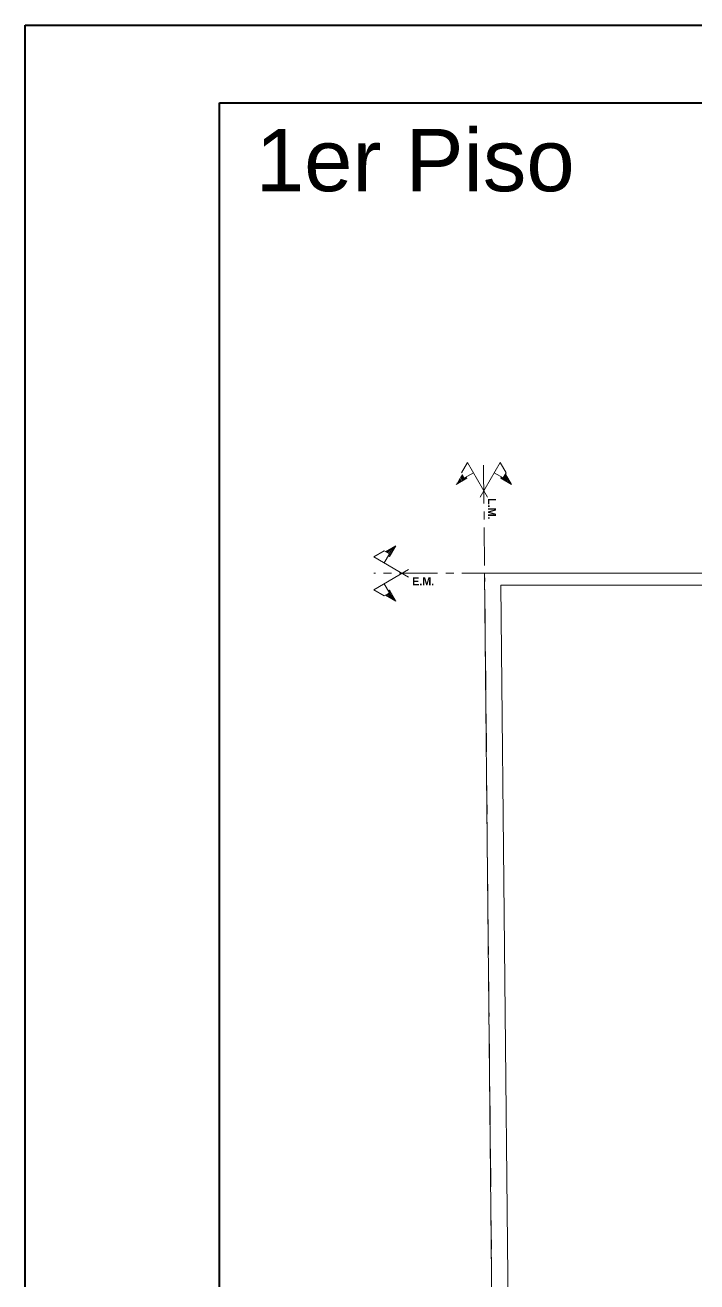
# Model space of a CAD drawing. Header units: millimetres. Extents: x 5985 to 6342, y 1020 to 1088.
# Drawn here: x 6139.04 to 6147.43, y 1068.68 to 1084.38 of the extents above; entities that cross this region are included whole.
import ezdxf

# ---------------------------------------------------------------- set-up
doc = ezdxf.new("R2010")
doc.units = ezdxf.units.MM
doc.linetypes.add('CENTER', pattern=[50.8, 31.75, -6.35, 6.35, -6.35])
for name, color, linetype, lineweight in [('02_CIVIL_EXIST', 18, 'Continuous', 30), ('07_CIVIL VISTAS MEDIA', 251, 'Continuous', 5), ('10_CIVIL EJES', 230, 'CENTER', 15), ('12_TEXTOS', 150, 'Continuous', 40)]:
    doc.layers.add(name, color=color, linetype=linetype, lineweight=lineweight)
doc.styles.add('JDS1', font='GOTHICB.TTF')
doc.styles.add('Swis721 BT', font='swiss.ttf')

msp = doc.modelspace()

# ---------------------------------------------------------------- hatches: boundary and pattern name
at = {"layer": '07_CIVIL VISTAS MEDIA', "linetype": 'ByBlock', "lineweight": 9}
h = msp.add_hatch(dxfattribs=at)
h.set_pattern_fill('LINE', color=256, scale=0.09375, angle=420, style=0)
h.set_pattern_definition([(120, (6168.92568, 1497.750806), (0.0101487352, 0.005859375), [])])
h.paths.add_polyline_path([(6144.498, 1078.775), (6144.526, 1078.726), (6144.548, 1078.738), (6144.557, 1078.722), (6144.423, 1078.644)])
h = msp.add_hatch(dxfattribs=at)
h.set_pattern_fill('LINE', color=256, scale=0.09375, angle=420, style=0)
h.set_pattern_definition([(60, (6095.232261, 1497.750806), (-0.0101487352, 0.005859375), [])])
h.paths.add_polyline_path([(6145.114, 1078.644), (6144.979, 1078.722), (6144.989, 1078.738), (6145.01, 1078.726), (6145.039, 1078.775)])
h = msp.add_hatch(dxfattribs=at)
h.set_pattern_fill('LINE', color=256, scale=0.09375, angle=510, style=0)
h.set_pattern_definition([(210, (5722.662486, 1099.792124), (-0.005859375, 0.0101487352), [])])
h.paths.add_polyline_path([(6143.539, 1077.805), (6143.587, 1077.777), (6143.575, 1077.755), (6143.591, 1077.746), (6143.669, 1077.88)])
h = msp.add_hatch(dxfattribs=at)
h.set_pattern_fill('LINE', color=256, scale=0.09375, angle=510, style=0)
h.set_pattern_definition([(150, (5722.662486, 1026.098705), (-0.005859375, -0.0101487352), [])])
h.paths.add_polyline_path([(6143.669, 1077.189), (6143.591, 1077.324), (6143.575, 1077.314), (6143.587, 1077.293), (6143.539, 1077.264)])

# ---------------------------------------------------------------- linework, layer by layer
at = {"layer": '02_CIVIL_EXIST', "lineweight": 40}
for points in [[(6139.037, 1084.382), (6179.861, 1084.382), (6179.861, 1055.514), (6139.037, 1055.514)], [(6141.467, 1083.41), (6178.889, 1083.41), (6178.889, 1056.486), (6141.467, 1056.486)]]:
    msp.add_lwpolyline(points, close=True, dxfattribs=at)
at = {"layer": '07_CIVIL VISTAS MEDIA', "linetype": 'ByBlock', "lineweight": 9}
for p, q in [((6144.489, 1078.791), (6144.564, 1078.921)), ((6144.815, 1078.485), (6144.564, 1078.921)), ((6144.721, 1078.485), (6144.973, 1078.921)), ((6145.048, 1078.791), (6144.973, 1078.921)), ((6144.526, 1078.726), (6144.639, 1078.791)), ((6144.557, 1078.722), (6144.548, 1078.738)), ((6145.01, 1078.726), (6144.898, 1078.791)), ((6144.979, 1078.722), (6144.989, 1078.738)), ((6145.01, 1078.726), (6145.048, 1078.791)), ((6145.114, 1078.644), (6145.039, 1078.775)), ((6144.423, 1078.644), (6144.557, 1078.722)), ((6145.114, 1078.644), (6144.979, 1078.722)), ((6143.522, 1077.814), (6143.392, 1077.739)), ((6143.587, 1077.777), (6143.522, 1077.814)), ((6143.669, 1077.88), (6143.539, 1077.805)), ((6143.669, 1077.88), (6143.591, 1077.746)), ((6143.828, 1077.488), (6143.392, 1077.739)), ((6143.587, 1077.777), (6143.523, 1077.664)), ((6143.591, 1077.746), (6143.575, 1077.755)), ((6143.828, 1077.582), (6143.392, 1077.33)), ((6143.522, 1077.255), (6143.392, 1077.33)), ((6143.587, 1077.293), (6143.523, 1077.405)), ((6143.591, 1077.324), (6143.575, 1077.314)), ((6143.669, 1077.189), (6143.591, 1077.324)), ((6143.587, 1077.293), (6143.522, 1077.255)), ((6143.669, 1077.189), (6143.539, 1077.264))]:
    msp.add_line(p, q, dxfattribs=at)
at = {"layer": '07_CIVIL VISTAS MEDIA'}
for p, q in [((6144.777, 1077.535), (6144.928, 1062.535)), ((6144.777, 1077.535), (6147.777, 1077.535)), ((6144.98, 1077.385), (6145.126, 1062.735)), ((6144.98, 1077.385), (6147.777, 1077.385))]:
    msp.add_line(p, q, dxfattribs=at)
at = {"layer": '10_CIVIL EJES', "ltscale": 0.015}
for p, q in [((6144.764, 1078.885), (6144.941, 1061.085)), ((6160.492, 1077.535), (6143.392, 1077.535))]:
    msp.add_line(p, q, dxfattribs=at)

# ---------------------------------------------------------------- texts
at = {"layer": '12_TEXTOS', "color": 18, "insert": (6141.918, 1083.085), "char_height": 0.7776, "attachment_point": 1, "style": 'Swis721 BT'}
msp.add_mtext_dynamic_manual_height_columns('1er Piso', width=11.37319, gutter_width=10, heights=[0], dxfattribs=at)
at = {"layer": '12_TEXTOS', "color": 150, "insert": (6144.818, 1078.474), "char_height": 0.1, "width": 0.32371, "attachment_point": 7, "rotation": 270, "style": 'JDS1'}
msp.add_mtext('L.M.', dxfattribs=at)
at = {"layer": '12_TEXTOS', "color": 150, "insert": (6143.84, 1077.485), "char_height": 0.1, "width": 0.32371, "attachment_point": 1, "style": 'JDS1'}
msp.add_mtext('{\\W0.877602; }E.M.', dxfattribs=at)

doc.saveas('drawing.dxf')
